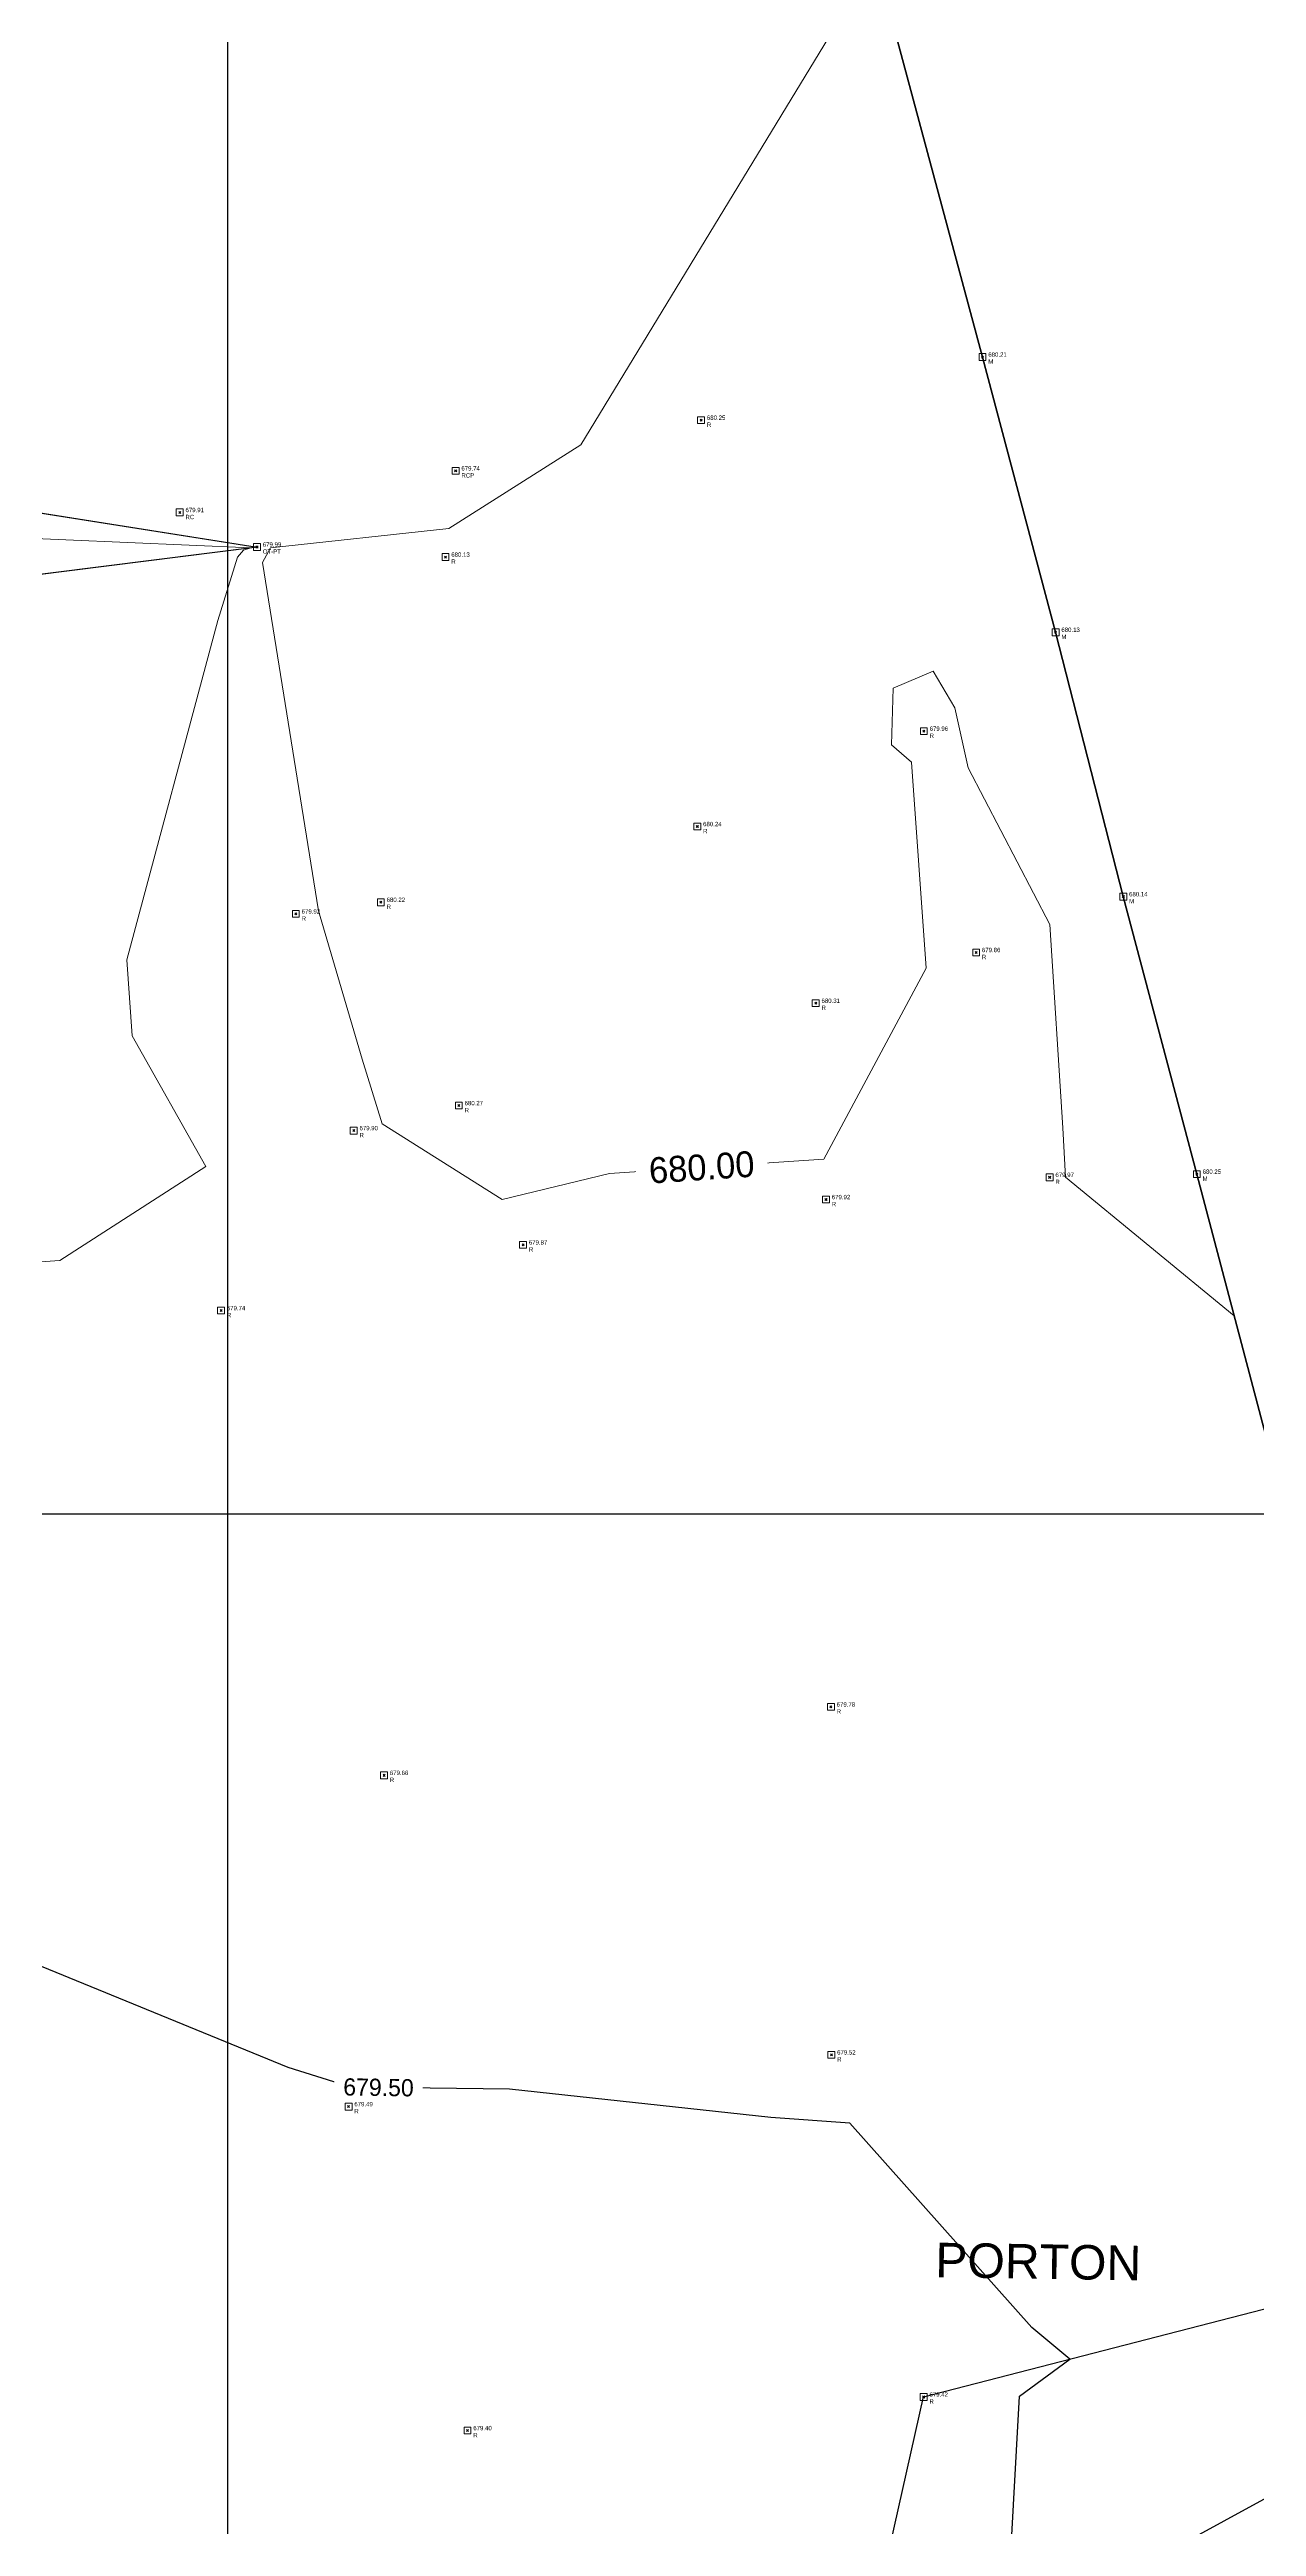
# Model space of a CAD drawing. Extents: x 350769 to 354978, y 6304672 to 6307963.
# Drawn here: x 352594.8 to 352629.9, y 6305570.6 to 6305642.5 of the extents above; entities that cross this region are included whole.
import ezdxf

# ---------------------------------------------------------------- set-up
doc = ezdxf.new("R2010")
doc.units = 0
doc.header["$PDMODE"] = 35
doc.header["$PDSIZE"] = 0.03
for name, pattern in [('4.0 - LO RECABARREN - DESNIVEL NUEVO$0$HIDDEN', [0.375, 0.25, -0.125]), ('CONTINUOS', [0]), ('DASHED', [19.05, 12.7, -6.35])]:
    doc.linetypes.add(name, pattern=pattern)
doc.layers.get('0').update_dxf_attribs({"linetype": 'CONTINUOUS'})
doc.layers.get('Defpoints').update_dxf_attribs({"linetype": 'CONTINUOUS'})
for name, color, linetype in [('02_Geo ext_Acotamiento', 7, 'CONTINUOUS'), ('02_Geo ext_Geometria', 2, 'CONTINUOUS'), ('1-coordenadas', 8, 'CONTINUOUS'), ('1-MURO VIBROCRET', 7, 'FENCELINE2'), ('1-REJA', 252, 'FENCELINE1'), ('1-TEXTOS', 7, 'CONTINUOUS'), ('3-TALUD', 252, 'DASHED'), ('C-TINN', 5, 'CONTINUOUS'), ('C-TOPO - BORDE - 2', 7, 'CONTINUOUS'), ('C-TOPO - BORDE - 3', 7, 'CONTINUOUS'), ('C-TOPO-MAJR', 9, 'CONTINUOUS'), ('C-TOPO-MINR', 8, 'CONTINUOUS'), ('V-NODE DIC 2005', 4, 'CONTINUOUS'), ('V-NODE-TEXT DIC 2005', 2, 'CONTINUOUS')]:
    doc.layers.add(name, color=color, linetype=linetype)
doc.layers.add('0_ASD_TOPOGRAFIA_ELEMENTOS', color=9, linetype='CONTINUOS', lineweight=5, true_color=0xbdbdbd)
doc.styles.add('ROMANS', font='romans.shx', dxfattribs={"width": 0.65})
doc.styles.add('TEXTIS', font='arial.ttf', dxfattribs={"height": 2})
doc.linetypes.add('FENCELINE1', pattern='A,6.35,-2.54,[133,ltypeshp.shx,S=2.54,R=0,X=-2.54,Y=0],-2.54,25.4', length=36.83)
doc.linetypes.add('FENCELINE2', pattern='A,0.25,-0.1,[132,ltypeshp.shx,S=0.1,R=0,X=-0.1,Y=0],-0.1,1', length=1.45)
doc.dimstyles.new('Principal', dxfattribs={"dimscale": 0, "dimtxt": 2, "dimasz": 2, "dimexe": 1, "dimexo": 1, "dimtad": 1, "dimrnd": 0.05, "dimzin": 1, "dimtxsty": 'ROMANS', "dimcen": 2.5, "dimclrt": 2, "dimaunit": 2, "dimadec": 0, "dimazin": 0, "dimtfac": 1, "dimtmove": 0, "dimatfit": 3, "dimfxl": 1, "dimfxlon": 1, "dimarcsym": 0})

# ---------------------------------------------------------------- blocks, each defined once
blk = doc.blocks.new('COORDENADAS')
at = {"layer": '1-coordenadas'}
for p, q in [((420, -900.625), (420, -0.625)), ((20, -600.625), (1420, -600.625))]:
    blk.add_line(p, q, dxfattribs=at)
blk = doc.blocks.new('*D990')
at = {"layer": '02_Geo ext_Geometria', "color": 0, "lineweight": -2, "transparency": 16777216}
blk.add_line((352576.022, 6306008.91), (352574.44, 6306014.447), dxfattribs=at)
at = {"layer": '02_Geo ext_Geometria', "color": 0, "transparency": 16777216}
blk.add_solid([(352574.6, 6306014.493), (352574.28, 6306014.401), (352574.165, 6306015.409)], dxfattribs=at)
at = {"layer": 'Defpoints', "color": 0, "transparency": 16777216}
for p in [(352574.165, 6306015.409), (352689.665, 6305611.165)]:
    blk.add_point(p, dxfattribs=at)
at = {"layer": '02_Geo ext_Geometria', "color": 2, "transparency": 16777216, "insert": (352576.282, 6306011.306), "char_height": 1, "attachment_point": 5, "rotation": 285.94554, "style": 'ROMANS'}
blk.add_mtext('R420,40', dxfattribs=at)
blk = doc.blocks.new('*D1163')
at = {"layer": '02_Geo ext_Acotamiento', "color": 0, "lineweight": -2, "transparency": 16777216}
blk.add_line((352570.503, 6306007.292), (352568.844, 6306012.806), dxfattribs=at)
at = {"layer": '02_Geo ext_Acotamiento', "color": 0, "transparency": 16777216}
blk.add_solid([(352569.004, 6306012.854), (352568.685, 6306012.758), (352568.556, 6306013.764)], dxfattribs=at)
at = {"layer": 'Defpoints', "color": 0, "transparency": 16777216}
for p in [(352568.556, 6306013.764), (352689.665, 6305611.165)]:
    blk.add_point(p, dxfattribs=at)
at = {"layer": '02_Geo ext_Acotamiento', "color": 2, "transparency": 16777216, "insert": (352570.729, 6306009.69), "char_height": 1, "attachment_point": 5, "rotation": 286.7422, "style": 'ROMANS'}
blk.add_mtext('R420,40', dxfattribs=at)
blk = doc.blocks.new('*D1236')
at = {"layer": '02_Geo ext_Acotamiento', "color": 0, "lineweight": -2, "transparency": 16777216}
blk.add_line((352474.045, 6305972.496), (352473.119, 6305978.179), dxfattribs=at)
at = {"layer": '02_Geo ext_Acotamiento', "color": 0, "transparency": 16777216}
blk.add_solid([(352473.283, 6305978.206), (352472.954, 6305978.153), (352472.958, 6305979.166)], dxfattribs=at)
at = {"layer": 'Defpoints', "color": 0, "transparency": 16777216}
for p in [(352472.958, 6305979.166), (352596.042, 6305224.025)]:
    blk.add_point(p, dxfattribs=at)
at = {"layer": '02_Geo ext_Acotamiento', "color": 2, "transparency": 16777216, "insert": (352474.582, 6305974.845), "char_height": 1, "attachment_point": 5, "rotation": 279.25748, "style": 'ROMANS'}
blk.add_mtext('R765,10', dxfattribs=at)
blk = doc.blocks.new('*U1327')
at = {"color": 0, "linetype": 'ByBlock', "lineweight": -2, "transparency": 16777216}
blk.add_point((0, 0), dxfattribs=at)
blk = doc.blocks.new('*U3480', base_point=(352624.076, 6305625.5))
at = {"layer": 'V-NODE-TEXT DIC 2005', "linetype": 'ByBlock', "char_height": 0.127}
for s, insert, attachment_point in [('680.13', (352624.243, 6305625.571), 4), ('M', (352624.243, 6305625.432), 1)]:
    blk.add_mtext(s, dxfattribs=dict(at, insert=insert, attachment_point=attachment_point))
blk = doc.blocks.new('*U3481', base_point=(352624.076, 6305625.5))
at = {"layer": 'V-NODE-TEXT DIC 2005', "color": 2, "lineweight": -2}
blk.add_blockref('*U3480', (352624.076, 6305625.5), dxfattribs=at)
blk = doc.blocks.new('*U3476', base_point=(352621.955, 6305633.479))
at = {"layer": 'V-NODE-TEXT DIC 2005', "linetype": 'ByBlock', "char_height": 0.127}
for s, insert, attachment_point in [('680.21', (352622.122, 6305633.55), 4), ('M', (352622.122, 6305633.411), 1)]:
    blk.add_mtext(s, dxfattribs=dict(at, insert=insert, attachment_point=attachment_point))
blk = doc.blocks.new('*U3477', base_point=(352621.955, 6305633.479))
at = {"layer": 'V-NODE-TEXT DIC 2005', "color": 2, "lineweight": -2}
blk.add_blockref('*U3476', (352621.955, 6305633.479), dxfattribs=at)
blk = doc.blocks.new('*U3472', base_point=(352626.042, 6305617.834))
at = {"layer": 'V-NODE-TEXT DIC 2005', "linetype": 'ByBlock', "char_height": 0.127}
for s, insert, attachment_point in [('680.14', (352626.209, 6305617.905), 4), ('M', (352626.209, 6305617.766), 1)]:
    blk.add_mtext(s, dxfattribs=dict(at, insert=insert, attachment_point=attachment_point))
blk = doc.blocks.new('*U3473', base_point=(352626.042, 6305617.834))
at = {"layer": 'V-NODE-TEXT DIC 2005', "color": 2, "lineweight": -2}
blk.add_blockref('*U3472', (352626.042, 6305617.834), dxfattribs=at)
blk = doc.blocks.new('*U3468', base_point=(352628.176, 6305609.787))
at = {"layer": 'V-NODE-TEXT DIC 2005', "linetype": 'ByBlock', "char_height": 0.127}
for s, insert, attachment_point in [('680.25', (352628.343, 6305609.858), 4), ('M', (352628.343, 6305609.719), 1)]:
    blk.add_mtext(s, dxfattribs=dict(at, insert=insert, attachment_point=attachment_point))
blk = doc.blocks.new('*U3469', base_point=(352628.176, 6305609.787))
at = {"layer": 'V-NODE-TEXT DIC 2005', "color": 2, "lineweight": -2}
blk.add_blockref('*U3468', (352628.176, 6305609.787), dxfattribs=at)
blk = doc.blocks.new('*U3266', base_point=(352600.902, 6305627.969))
at = {"layer": 'V-NODE-TEXT DIC 2005', "linetype": 'ByBlock', "char_height": 0.127}
for s, insert, attachment_point in [('679.99', (352601.069, 6305628.04), 4), ('OT-PT', (352601.069, 6305627.901), 1)]:
    blk.add_mtext(s, dxfattribs=dict(at, insert=insert, attachment_point=attachment_point))
blk = doc.blocks.new('*U3267', base_point=(352600.902, 6305627.969))
at = {"layer": 'V-NODE-TEXT DIC 2005', "color": 2, "lineweight": -2}
blk.add_blockref('*U3266', (352600.902, 6305627.969), dxfattribs=at)
blk = doc.blocks.new('*U2434', base_point=(352620.251, 6305574.328))
at = {"layer": 'V-NODE-TEXT DIC 2005', "linetype": 'ByBlock', "char_height": 0.127}
for s, insert, attachment_point in [('679.42', (352620.418, 6305574.399), 4), ('R', (352620.418, 6305574.26), 1)]:
    blk.add_mtext(s, dxfattribs=dict(at, insert=insert, attachment_point=attachment_point))
blk = doc.blocks.new('*U2435', base_point=(352620.251, 6305574.328))
at = {"layer": 'V-NODE-TEXT DIC 2005', "color": 2, "lineweight": -2}
blk.add_blockref('*U2434', (352620.251, 6305574.328), dxfattribs=at)
blk = doc.blocks.new('*U2428', base_point=(352607.014, 6305573.354))
at = {"layer": 'V-NODE-TEXT DIC 2005', "linetype": 'ByBlock', "char_height": 0.127}
for s, insert, attachment_point in [('679.40', (352607.181, 6305573.425), 4), ('R', (352607.181, 6305573.286), 1)]:
    blk.add_mtext(s, dxfattribs=dict(at, insert=insert, attachment_point=attachment_point))
blk = doc.blocks.new('*U2429', base_point=(352607.014, 6305573.354))
at = {"layer": 'V-NODE-TEXT DIC 2005', "color": 2, "lineweight": -2}
blk.add_blockref('*U2428', (352607.014, 6305573.354), dxfattribs=at)
blk = doc.blocks.new('*U2414', base_point=(352604.591, 6305592.353))
at = {"layer": 'V-NODE-TEXT DIC 2005', "linetype": 'ByBlock', "char_height": 0.127}
for s, insert, attachment_point in [('679.66', (352604.758, 6305592.424), 4), ('R', (352604.758, 6305592.285), 1)]:
    blk.add_mtext(s, dxfattribs=dict(at, insert=insert, attachment_point=attachment_point))
blk = doc.blocks.new('*U2415', base_point=(352604.591, 6305592.353))
at = {"layer": 'V-NODE-TEXT DIC 2005', "color": 2, "lineweight": -2}
blk.add_blockref('*U2414', (352604.591, 6305592.353), dxfattribs=at)
blk = doc.blocks.new('*U2412', base_point=(352603.562, 6305582.748))
at = {"layer": 'V-NODE-TEXT DIC 2005', "linetype": 'ByBlock', "char_height": 0.127}
for s, insert, attachment_point in [('679.49', (352603.729, 6305582.819), 4), ('R', (352603.729, 6305582.68), 1)]:
    blk.add_mtext(s, dxfattribs=dict(at, insert=insert, attachment_point=attachment_point))
blk = doc.blocks.new('*U2413', base_point=(352603.562, 6305582.748))
at = {"layer": 'V-NODE-TEXT DIC 2005', "color": 2, "lineweight": -2}
blk.add_blockref('*U2412', (352603.562, 6305582.748), dxfattribs=at)
blk = doc.blocks.new('*U2408', base_point=(352617.571, 6305584.249))
at = {"layer": 'V-NODE-TEXT DIC 2005', "linetype": 'ByBlock', "char_height": 0.127}
for s, insert, attachment_point in [('679.52', (352617.738, 6305584.32), 4), ('R', (352617.738, 6305584.181), 1)]:
    blk.add_mtext(s, dxfattribs=dict(at, insert=insert, attachment_point=attachment_point))
blk = doc.blocks.new('*U2409', base_point=(352617.571, 6305584.249))
at = {"layer": 'V-NODE-TEXT DIC 2005', "color": 2, "lineweight": -2}
blk.add_blockref('*U2408', (352617.571, 6305584.249), dxfattribs=at)
blk = doc.blocks.new('*U2392', base_point=(352621.771, 6305616.214))
at = {"layer": 'V-NODE-TEXT DIC 2005', "linetype": 'ByBlock', "char_height": 0.127}
for s, insert, attachment_point in [('679.86', (352621.938, 6305616.285), 4), ('R', (352621.938, 6305616.146), 1)]:
    blk.add_mtext(s, dxfattribs=dict(at, insert=insert, attachment_point=attachment_point))
blk = doc.blocks.new('*U2393', base_point=(352621.771, 6305616.214))
at = {"layer": 'V-NODE-TEXT DIC 2005', "color": 2, "lineweight": -2}
blk.add_blockref('*U2392', (352621.771, 6305616.214), dxfattribs=at)
blk = doc.blocks.new('*U2348', base_point=(352623.905, 6305609.693))
at = {"layer": 'V-NODE-TEXT DIC 2005', "linetype": 'ByBlock', "char_height": 0.127}
for s, insert, attachment_point in [('679.97', (352624.072, 6305609.764), 4), ('R', (352624.072, 6305609.625), 1)]:
    blk.add_mtext(s, dxfattribs=dict(at, insert=insert, attachment_point=attachment_point))
blk = doc.blocks.new('*U2349', base_point=(352623.905, 6305609.693))
at = {"layer": 'V-NODE-TEXT DIC 2005', "color": 2, "lineweight": -2}
blk.add_blockref('*U2348', (352623.905, 6305609.693), dxfattribs=at)
blk = doc.blocks.new('*U2346', base_point=(352617.558, 6305594.339))
at = {"layer": 'V-NODE-TEXT DIC 2005', "linetype": 'ByBlock', "char_height": 0.127}
for s, insert, attachment_point in [('679.78', (352617.725, 6305594.41), 4), ('R', (352617.725, 6305594.271), 1)]:
    blk.add_mtext(s, dxfattribs=dict(at, insert=insert, attachment_point=attachment_point))
blk = doc.blocks.new('*U2347', base_point=(352617.558, 6305594.339))
at = {"layer": 'V-NODE-TEXT DIC 2005', "color": 2, "lineweight": -2}
blk.add_blockref('*U2346', (352617.558, 6305594.339), dxfattribs=at)
blk = doc.blocks.new('*U2344', base_point=(352613.68, 6305619.866))
at = {"layer": 'V-NODE-TEXT DIC 2005', "linetype": 'ByBlock', "char_height": 0.127}
for s, insert, attachment_point in [('680.24', (352613.847, 6305619.937), 4), ('R', (352613.847, 6305619.798), 1)]:
    blk.add_mtext(s, dxfattribs=dict(at, insert=insert, attachment_point=attachment_point))
blk = doc.blocks.new('*U2345', base_point=(352613.68, 6305619.866))
at = {"layer": 'V-NODE-TEXT DIC 2005', "color": 2, "lineweight": -2}
blk.add_blockref('*U2344', (352613.68, 6305619.866), dxfattribs=at)
blk = doc.blocks.new('*U2322', base_point=(352613.789, 6305631.649))
at = {"layer": 'V-NODE-TEXT DIC 2005', "linetype": 'ByBlock', "char_height": 0.127}
for s, insert, attachment_point in [('680.25', (352613.956, 6305631.72), 4), ('R', (352613.956, 6305631.581), 1)]:
    blk.add_mtext(s, dxfattribs=dict(at, insert=insert, attachment_point=attachment_point))
blk = doc.blocks.new('*U2323', base_point=(352613.789, 6305631.649))
at = {"layer": 'V-NODE-TEXT DIC 2005', "color": 2, "lineweight": -2}
blk.add_blockref('*U2322', (352613.789, 6305631.649), dxfattribs=at)
blk = doc.blocks.new('*U2320', base_point=(352620.253, 6305622.631))
at = {"layer": 'V-NODE-TEXT DIC 2005', "linetype": 'ByBlock', "char_height": 0.127}
for s, insert, attachment_point in [('679.96', (352620.42, 6305622.702), 4), ('R', (352620.42, 6305622.563), 1)]:
    blk.add_mtext(s, dxfattribs=dict(at, insert=insert, attachment_point=attachment_point))
blk = doc.blocks.new('*U2321', base_point=(352620.253, 6305622.631))
at = {"layer": 'V-NODE-TEXT DIC 2005', "color": 2, "lineweight": -2}
blk.add_blockref('*U2320', (352620.253, 6305622.631), dxfattribs=at)
blk = doc.blocks.new('*U2318', base_point=(352606.373, 6305627.677))
at = {"layer": 'V-NODE-TEXT DIC 2005', "linetype": 'ByBlock', "char_height": 0.127}
for s, insert, attachment_point in [('680.13', (352606.54, 6305627.748), 4), ('R', (352606.54, 6305627.609), 1)]:
    blk.add_mtext(s, dxfattribs=dict(at, insert=insert, attachment_point=attachment_point))
blk = doc.blocks.new('*U2319', base_point=(352606.373, 6305627.677))
at = {"layer": 'V-NODE-TEXT DIC 2005', "color": 2, "lineweight": -2}
blk.add_blockref('*U2318', (352606.373, 6305627.677), dxfattribs=at)
blk = doc.blocks.new('*U2316', base_point=(352604.496, 6305617.669))
at = {"layer": 'V-NODE-TEXT DIC 2005', "linetype": 'ByBlock', "char_height": 0.127}
for s, insert, attachment_point in [('680.22', (352604.663, 6305617.74), 4), ('R', (352604.663, 6305617.601), 1)]:
    blk.add_mtext(s, dxfattribs=dict(at, insert=insert, attachment_point=attachment_point))
blk = doc.blocks.new('*U2317', base_point=(352604.496, 6305617.669))
at = {"layer": 'V-NODE-TEXT DIC 2005', "color": 2, "lineweight": -2}
blk.add_blockref('*U2316', (352604.496, 6305617.669), dxfattribs=at)
blk = doc.blocks.new('*U2310', base_point=(352602.031, 6305617.331))
at = {"layer": 'V-NODE-TEXT DIC 2005', "linetype": 'ByBlock', "char_height": 0.127}
for s, insert, attachment_point in [('679.92', (352602.198, 6305617.402), 4), ('R', (352602.198, 6305617.263), 1)]:
    blk.add_mtext(s, dxfattribs=dict(at, insert=insert, attachment_point=attachment_point))
blk = doc.blocks.new('*U2311', base_point=(352602.031, 6305617.331))
at = {"layer": 'V-NODE-TEXT DIC 2005', "color": 2, "lineweight": -2}
blk.add_blockref('*U2310', (352602.031, 6305617.331), dxfattribs=at)
blk = doc.blocks.new('*U2260', base_point=(352603.71, 6305611.049))
at = {"layer": 'V-NODE-TEXT DIC 2005', "linetype": 'ByBlock', "char_height": 0.127}
for s, insert, attachment_point in [('679.90', (352603.877, 6305611.12), 4), ('R', (352603.877, 6305610.981), 1)]:
    blk.add_mtext(s, dxfattribs=dict(at, insert=insert, attachment_point=attachment_point))
blk = doc.blocks.new('*U2261', base_point=(352603.71, 6305611.049))
at = {"layer": 'V-NODE-TEXT DIC 2005', "color": 2, "lineweight": -2}
blk.add_blockref('*U2260', (352603.71, 6305611.049), dxfattribs=at)
blk = doc.blocks.new('*U2258', base_point=(352599.86, 6305605.83))
at = {"layer": 'V-NODE-TEXT DIC 2005', "linetype": 'ByBlock', "char_height": 0.127}
for s, insert, attachment_point in [('679.74', (352600.027, 6305605.901), 4), ('R', (352600.027, 6305605.762), 1)]:
    blk.add_mtext(s, dxfattribs=dict(at, insert=insert, attachment_point=attachment_point))
blk = doc.blocks.new('*U2259', base_point=(352599.86, 6305605.83))
at = {"layer": 'V-NODE-TEXT DIC 2005', "color": 2, "lineweight": -2}
blk.add_blockref('*U2258', (352599.86, 6305605.83), dxfattribs=at)
blk = doc.blocks.new('*U2256', base_point=(352606.76, 6305611.774))
at = {"layer": 'V-NODE-TEXT DIC 2005', "linetype": 'ByBlock', "char_height": 0.127}
for s, insert, attachment_point in [('680.27', (352606.927, 6305611.845), 4), ('R', (352606.927, 6305611.706), 1)]:
    blk.add_mtext(s, dxfattribs=dict(at, insert=insert, attachment_point=attachment_point))
blk = doc.blocks.new('*U2257', base_point=(352606.76, 6305611.774))
at = {"layer": 'V-NODE-TEXT DIC 2005', "color": 2, "lineweight": -2}
blk.add_blockref('*U2256', (352606.76, 6305611.774), dxfattribs=at)
blk = doc.blocks.new('*U2254', base_point=(352608.623, 6305607.734))
at = {"layer": 'V-NODE-TEXT DIC 2005', "linetype": 'ByBlock', "char_height": 0.127}
for s, insert, attachment_point in [('679.87', (352608.79, 6305607.805), 4), ('R', (352608.79, 6305607.666), 1)]:
    blk.add_mtext(s, dxfattribs=dict(at, insert=insert, attachment_point=attachment_point))
blk = doc.blocks.new('*U2255', base_point=(352608.623, 6305607.734))
at = {"layer": 'V-NODE-TEXT DIC 2005', "color": 2, "lineweight": -2}
blk.add_blockref('*U2254', (352608.623, 6305607.734), dxfattribs=at)
blk = doc.blocks.new('*U2252', base_point=(352617.116, 6305614.742))
at = {"layer": 'V-NODE-TEXT DIC 2005', "linetype": 'ByBlock', "char_height": 0.127}
for s, insert, attachment_point in [('680.31', (352617.283, 6305614.813), 4), ('R', (352617.283, 6305614.674), 1)]:
    blk.add_mtext(s, dxfattribs=dict(at, insert=insert, attachment_point=attachment_point))
blk = doc.blocks.new('*U2253', base_point=(352617.116, 6305614.742))
at = {"layer": 'V-NODE-TEXT DIC 2005', "color": 2, "lineweight": -2}
blk.add_blockref('*U2252', (352617.116, 6305614.742), dxfattribs=at)
blk = doc.blocks.new('*U2248', base_point=(352617.414, 6305609.05))
at = {"layer": 'V-NODE-TEXT DIC 2005', "linetype": 'ByBlock', "char_height": 0.127}
for s, insert, attachment_point in [('679.92', (352617.581, 6305609.121), 4), ('R', (352617.581, 6305608.982), 1)]:
    blk.add_mtext(s, dxfattribs=dict(at, insert=insert, attachment_point=attachment_point))
blk = doc.blocks.new('*U2249', base_point=(352617.414, 6305609.05))
at = {"layer": 'V-NODE-TEXT DIC 2005', "color": 2, "lineweight": -2}
blk.add_blockref('*U2248', (352617.414, 6305609.05), dxfattribs=at)
blk = doc.blocks.new('*U2236', base_point=(352598.659, 6305628.971))
at = {"layer": 'V-NODE-TEXT DIC 2005', "linetype": 'ByBlock', "char_height": 0.127}
for s, insert, attachment_point in [('679.91', (352598.826, 6305629.042), 4), ('RC', (352598.826, 6305628.903), 1)]:
    blk.add_mtext(s, dxfattribs=dict(at, insert=insert, attachment_point=attachment_point))
blk = doc.blocks.new('*U2237', base_point=(352598.659, 6305628.971))
at = {"layer": 'V-NODE-TEXT DIC 2005', "color": 2, "lineweight": -2}
blk.add_blockref('*U2236', (352598.659, 6305628.971), dxfattribs=at)
blk = doc.blocks.new('*U2232', base_point=(352606.666, 6305630.179))
at = {"layer": 'V-NODE-TEXT DIC 2005', "linetype": 'ByBlock', "char_height": 0.127}
for s, insert, attachment_point in [('679.74', (352606.833, 6305630.25), 4), ('RCP', (352606.833, 6305630.111), 1)]:
    blk.add_mtext(s, dxfattribs=dict(at, insert=insert, attachment_point=attachment_point))
blk = doc.blocks.new('*U2233', base_point=(352606.666, 6305630.179))
at = {"layer": 'V-NODE-TEXT DIC 2005', "color": 2, "lineweight": -2}
blk.add_blockref('*U2232', (352606.666, 6305630.179), dxfattribs=at)
blk = doc.blocks.new('TOPOGRAFIA')
at = {"layer": '1-coordenadas', "color": 9, "linetype": '4.0 - LO RECABARREN - DESNIVEL NUEVO$0$HIDDEN', "lineweight": 0, "ltscale": 50, "true_color": 0xbdbdbd}
for p, q in [((390600, 6302300), (390600, 6303200)), ((390200, 6302600), (390900, 6302600))]:
    blk.add_line(p, q, dxfattribs=at)
at = {"layer": '1-MURO VIBROCRET', "color": 9, "lineweight": 0, "true_color": 0xbdbdbd, "flags": 128}
blk.add_lwpolyline([(390615.85, 6302656.654), (390618.879, 6302644.777), (390621.9, 6302633.546), (390624.02, 6302625.566), (390625.986, 6302617.9), (390628.119, 6302609.853), (390631.506, 6302597.027), (390633.385, 6302590.141)], dxfattribs=at)
at = {"layer": '1-REJA', "color": 9, "true_color": 0xbdbdbd, "flags": 128}
blk.add_lwpolyline([(390617.874, 6302564.101), (390623.121, 6302567.639), (390630.809, 6302571.84), (390636.519, 6302574.549), (390647.519, 6302578.903), (390655.174, 6302581.999), (390662.884, 6302584.895), (390664.622, 6302585.451), (390670.811, 6302587.388), (390678.239, 6302589.316), (390682.657, 6302590.056), (390686.927, 6302590.717), (390697.544, 6302592.228), (390711.414, 6302594.106), (390725.734, 6302596.126), (390738.984, 6302597.943), (390752.1, 6302599.747), (390756.091, 6302599.956), (390758.713, 6302599.53), (390766.266, 6302597.729), (390767.867, 6302596.473), (390768.733, 6302594.649), (390769.993, 6302585.57), (390771.631, 6302574.23), (390772.485, 6302568.265), (390774.129, 6302556.217), (390775.876, 6302543.685), (390775.866, 6302541.561), (390775.254, 6302539.614), (390773.933, 6302538.027), (390772.121, 6302537.026), (390761.679, 6302533.001), (390749.581, 6302528.273, -0.439912), (390747.382, 6302529.771), (390747.416, 6302530.903)], format="xyb", dxfattribs=at)
at = {"layer": '3-TALUD', "color": 9, "lineweight": 0, "true_color": 0xbdbdbd}
blk.add_lwpolyline([(390591.531, 6302629.502), (390600.847, 6302628.037), (390591.954, 6302626.916)], dxfattribs=at)
at = {"layer": 'C-TINN', "color": 9, "linetype": 'Continuous', "lineweight": 0, "true_color": 0xbdbdbd}
for points, elevation in [([(390621.8, 6302633.446), (390621.8, 6302633.646), (390622, 6302633.646), (390622, 6302633.446), (390621.8, 6302633.446)], 680.21), ([(390613.634, 6302631.617), (390613.634, 6302631.817), (390613.834, 6302631.817), (390613.834, 6302631.617), (390613.634, 6302631.617)], 680.25), ([(390606.511, 6302630.147), (390606.511, 6302630.347), (390606.711, 6302630.347), (390606.711, 6302630.147), (390606.511, 6302630.147)], 679.74), ([(390598.504, 6302628.94), (390598.504, 6302629.14), (390598.704, 6302629.14), (390598.704, 6302628.94), (390598.504, 6302628.94)], 679.91), ([(390600.747, 6302627.937), (390600.747, 6302628.137), (390600.947, 6302628.137), (390600.947, 6302627.937), (390600.747, 6302627.937)], 679.99), ([(390606.218, 6302627.645), (390606.218, 6302627.845), (390606.418, 6302627.845), (390606.418, 6302627.645), (390606.218, 6302627.645)], 680.13), ([(390623.92, 6302625.466), (390623.92, 6302625.666), (390624.12, 6302625.666), (390624.12, 6302625.466), (390623.92, 6302625.466)], 680.13), ([(390620.097, 6302622.598), (390620.097, 6302622.798), (390620.297, 6302622.798), (390620.297, 6302622.598), (390620.097, 6302622.598)], 679.96), ([(390613.524, 6302619.833), (390613.524, 6302620.033), (390613.724, 6302620.033), (390613.724, 6302619.833), (390613.524, 6302619.833)], 680.24), ([(390601.875, 6302617.3), (390601.875, 6302617.5), (390602.075, 6302617.5), (390602.075, 6302617.3), (390601.875, 6302617.3)], 679.92), ([(390604.341, 6302617.636), (390604.341, 6302617.836), (390604.541, 6302617.836), (390604.541, 6302617.636), (390604.341, 6302617.636)], 680.22), ([(390625.886, 6302617.8), (390625.886, 6302618), (390626.086, 6302618), (390626.086, 6302617.8), (390625.886, 6302617.8)], 680.14), ([(390621.616, 6302616.181), (390621.616, 6302616.381), (390621.816, 6302616.381), (390621.816, 6302616.181), (390621.616, 6302616.181)], 679.86), ([(390616.961, 6302614.71), (390616.961, 6302614.91), (390617.161, 6302614.91), (390617.161, 6302614.71), (390616.961, 6302614.71)], 680.31), ([(390606.604, 6302611.742), (390606.604, 6302611.942), (390606.804, 6302611.942), (390606.804, 6302611.742), (390606.604, 6302611.742)], 680.27), ([(390603.554, 6302611.016), (390603.554, 6302611.216), (390603.754, 6302611.216), (390603.754, 6302611.016), (390603.554, 6302611.016)], 679.9), ([(390623.748, 6302609.659), (390623.748, 6302609.859), (390623.948, 6302609.859), (390623.948, 6302609.659), (390623.748, 6302609.659)], 679.97), ([(390628.019, 6302609.753), (390628.019, 6302609.953), (390628.219, 6302609.953), (390628.219, 6302609.753), (390628.019, 6302609.753)], 680.25), ([(390617.257, 6302609.017), (390617.257, 6302609.217), (390617.457, 6302609.217), (390617.457, 6302609.017), (390617.257, 6302609.017)], 679.92), ([(390608.467, 6302607.702), (390608.467, 6302607.902), (390608.667, 6302607.902), (390608.667, 6302607.702), (390608.467, 6302607.702)], 679.87), ([(390599.704, 6302605.799), (390599.704, 6302605.999), (390599.904, 6302605.999), (390599.904, 6302605.799), (390599.704, 6302605.799)], 679.74), ([(390617.401, 6302594.306), (390617.401, 6302594.506), (390617.601, 6302594.506), (390617.601, 6302594.306), (390617.401, 6302594.306)], 679.78), ([(390604.434, 6302592.321), (390604.434, 6302592.521), (390604.634, 6302592.521), (390604.634, 6302592.321), (390604.434, 6302592.321)], 679.66), ([(390617.414, 6302584.217), (390617.414, 6302584.417), (390617.614, 6302584.417), (390617.614, 6302584.217), (390617.414, 6302584.217)], 679.52), ([(390603.404, 6302582.716), (390603.404, 6302582.916), (390603.604, 6302582.916), (390603.604, 6302582.716), (390603.404, 6302582.716)], 679.49), ([(390620.092, 6302574.295), (390620.092, 6302574.495), (390620.292, 6302574.495), (390620.292, 6302574.295), (390620.092, 6302574.295)], 679.42), ([(390606.855, 6302573.322), (390606.855, 6302573.522), (390607.055, 6302573.522), (390607.055, 6302573.322), (390606.855, 6302573.322)], 679.4)]:
    blk.add_lwpolyline(points, dxfattribs=dict(at, elevation=elevation))
for p in [(390621.9, 6302633.546, 680.21), (390613.734, 6302631.717, 680.25), (390606.611, 6302630.247, 679.74), (390598.604, 6302629.04, 679.91), (390600.847, 6302628.037, 679.99), (390606.318, 6302627.745, 680.13), (390624.02, 6302625.566, 680.13), (390620.197, 6302622.698, 679.96), (390613.624, 6302619.933, 680.24), (390601.975, 6302617.4, 679.92), (390604.441, 6302617.736, 680.22), (390625.986, 6302617.9, 680.14), (390621.716, 6302616.281, 679.86), (390617.061, 6302614.81, 680.31), (390606.704, 6302611.842, 680.27), (390603.654, 6302611.116, 679.9), (390623.848, 6302609.759, 679.97), (390628.119, 6302609.853, 680.25), (390617.357, 6302609.117, 679.92), (390608.567, 6302607.802, 679.87), (390599.804, 6302605.899, 679.74), (390617.501, 6302594.406, 679.78), (390604.534, 6302592.421, 679.66), (390617.514, 6302584.317, 679.52), (390603.504, 6302582.816, 679.49), (390620.192, 6302574.395, 679.42), (390606.955, 6302573.422, 679.4)]:
    blk.add_point(p, dxfattribs=at)
at = {"layer": 'C-TOPO - BORDE - 2', "color": 9, "true_color": 0xbdbdbd, "elevation": 679.82}
blk.add_lwpolyline([(390760.023, 6302657.561), (390762.163, 6302641.971), (390764.498, 6302624.988), (390754.466, 6302616.009), (390697.356, 6302608.036), (390685.703, 6302610.198), (390681.038, 6302613.224), (390673.539, 6302625.777), (390670.815, 6302633.172), (390661.629, 6302631.257), (390657.843, 6302630.1), (390660.636, 6302611.407), (390660.207, 6302605.8), (390655.416, 6302599.231), (390654.172, 6302598.447), (390633.385, 6302590.141), (390631.506, 6302597.027), (390628.119, 6302609.853), (390625.986, 6302617.9), (390624.02, 6302625.566), (390621.9, 6302633.546), (390618.879, 6302644.777)], dxfattribs=at)
at = {"layer": 'C-TOPO - BORDE - 3', "color": 9, "true_color": 0xbdbdbd, "elevation": 679.37, "flags": 128}
blk.add_lwpolyline([(390617.874, 6302564.101), (390620.192, 6302574.395), (390633.434, 6302577.813), (390635.41, 6302579.177), (390636.008, 6302579.363), (390636.56, 6302574.653), (390636.519, 6302574.549), (390647.519, 6302578.903), (390655.174, 6302581.999), (390662.884, 6302584.895), (390664.622, 6302585.451), (390670.811, 6302587.388)], dxfattribs=at)
at = {"layer": 'C-TOPO-MAJR', "color": 9, "linetype": 'Continuous', "lineweight": 0, "true_color": 0xbdbdbd, "elevation": 680}
for points in [[(390618.003, 6302643.739), (390610.242, 6302630.996), (390606.415, 6302628.579), (390601.238, 6302628.016), (390601.003, 6302627.589), (390602.632, 6302617.489), (390603.9, 6302613.185), (390604.479, 6302611.312), (390607.962, 6302609.115), (390611.077, 6302609.872), (390617.297, 6302610.285), (390620.267, 6302615.823), (390619.839, 6302621.796), (390619.258, 6302622.303), (390619.306, 6302623.942), (390620.47, 6302624.434), (390621.097, 6302623.373), (390621.484, 6302621.632), (390623.851, 6302617.091), (390624.226, 6302611.196), (390624.306, 6302609.769), (390629.205, 6302605.742)], [(390591.737, 6302607.118), (390595.121, 6302607.351), (390599.36, 6302610.073), (390597.226, 6302613.864), (390597.074, 6302616.07), (390599.708, 6302625.904), (390600.28, 6302627.739), (390600.459, 6302627.944), (390600.672, 6302628.015), (390591.711, 6302628.402)]]:
    blk.add_lwpolyline(points, dxfattribs=at)
at = {"layer": 'C-TOPO-MINR', "color": 9, "linetype": 'Continuous', "lineweight": -3, "true_color": 0xbdbdbd, "elevation": 679.5}
blk.add_lwpolyline([(390622.544, 6302566.718), (390622.977, 6302574.421), (390624.43, 6302575.489), (390623.328, 6302576.406), (390618.049, 6302582.332), (390615.754, 6302582.501), (390608.174, 6302583.316), (390603.565, 6302583.381), (390601.749, 6302583.949), (390592.336, 6302587.8)], dxfattribs=at)
at = {"layer": 'V-NODE DIC 2005', "color": 9, "lineweight": 0, "true_color": 0xbdbdbd, "rotation": 359.9963883938062}
for p in [(390621.901, 6302633.546), (390613.735, 6302631.716), (390606.611, 6302630.247), (390598.604, 6302629.039), (390600.847, 6302628.037), (390606.318, 6302627.745), (390624.021, 6302625.567), (390620.198, 6302622.698), (390613.625, 6302619.933), (390601.976, 6302617.399), (390604.441, 6302617.737), (390625.987, 6302617.9), (390621.716, 6302616.281), (390617.061, 6302614.809), (390606.704, 6302611.842), (390603.654, 6302611.117), (390623.849, 6302609.76), (390628.12, 6302609.853), (390617.358, 6302609.117), (390608.567, 6302607.801), (390599.804, 6302605.898), (390617.501, 6302594.406), (390604.534, 6302592.421), (390617.514, 6302584.316), (390603.504, 6302582.816), (390620.193, 6302574.395), (390606.956, 6302573.422)]:
    blk.add_blockref('*U1327', p, dxfattribs=at)
at = {"layer": 'V-NODE-TEXT DIC 2005', "color": 9, "lineweight": 0, "true_color": 0xbdbdbd, "rotation": 359.9963883938062}
for name, p in [('*U3477', (390621.901, 6302633.546)), ('*U2323', (390613.735, 6302631.716)), ('*U2233', (390606.611, 6302630.247)), ('*U2237', (390598.604, 6302629.039)), ('*U3267', (390600.847, 6302628.037)), ('*U2319', (390606.318, 6302627.745)), ('*U3481', (390624.021, 6302625.567)), ('*U2321', (390620.198, 6302622.698)), ('*U2345', (390613.625, 6302619.933)), ('*U2311', (390601.976, 6302617.399)), ('*U2317', (390604.441, 6302617.737)), ('*U3473', (390625.987, 6302617.9)), ('*U2393', (390621.716, 6302616.281)), ('*U2253', (390617.061, 6302614.809)), ('*U2257', (390606.704, 6302611.842)), ('*U2261', (390603.654, 6302611.117)), ('*U2349', (390623.849, 6302609.76)), ('*U3469', (390628.12, 6302609.853)), ('*U2249', (390617.358, 6302609.117)), ('*U2255', (390608.567, 6302607.801)), ('*U2259', (390599.804, 6302605.898)), ('*U2347', (390617.501, 6302594.406)), ('*U2415', (390604.534, 6302592.421)), ('*U2409', (390617.514, 6302584.316)), ('*U2413', (390603.504, 6302582.816)), ('*U2435', (390620.193, 6302574.395)), ('*U2429', (390606.956, 6302573.422))]:
    blk.add_blockref(name, p, dxfattribs=at)
at = {"layer": '1-TEXTOS', "color": 9, "lineweight": 0, "true_color": 0xbdbdbd, "style": 'TEXTIS'}
blk.add_text('PORTON', height=1, rotation=359.0901, dxfattribs=at).set_placement((390620.524, 6302577.871))
at = {"layer": 'C-TOPO-MAJR', "color": 9, "linetype": 'Continuous', "lineweight": 0, "true_color": 0xbdbdbd, "insert": (390613.75, 6302610.05, 680), "char_height": 0.75, "width": 3.75143, "attachment_point": 5, "rotation": 3.79628, "bg_fill": 3, "box_fill_scale": 1.042333, "bg_fill_color": 9, "bg_fill_true_color": 13158600, "bg_fill_transparency": 0}
blk.add_mtext('680.00', dxfattribs=at)
at = {"layer": 'C-TOPO-MINR', "color": 9, "linetype": 'Continuous', "lineweight": 0, "true_color": 0xbdbdbd, "insert": (390604.373, 6302583.37, 679.5), "char_height": 0.5, "width": 2.50095, "attachment_point": 5, "rotation": 359.19514, "bg_fill": 3, "box_fill_scale": 1.0635, "bg_fill_color": 9, "bg_fill_true_color": 13158600, "bg_fill_transparency": 0}
blk.add_mtext('679.50', dxfattribs=at)

msp = doc.modelspace()

# ---------------------------------------------------------------- linework, layer by layer
at = {"layer": '1-MURO VIBROCRET', "flags": 128}
msp.add_lwpolyline([(352615.85, 6305656.654), (352618.879, 6305644.777), (352621.9, 6305633.546), (352624.02, 6305625.566), (352625.986, 6305617.9), (352628.119, 6305609.853), (352631.506, 6305597.027), (352633.385, 6305590.141)], dxfattribs=at)
at = {"layer": '1-REJA', "ltscale": 0.2, "flags": 128}
msp.add_lwpolyline([(352617.874, 6305564.101), (352623.121, 6305567.639), (352630.809, 6305571.84), (352636.519, 6305574.549), (352647.519, 6305578.903), (352655.174, 6305581.999), (352662.884, 6305584.895), (352664.622, 6305585.451), (352670.811, 6305587.388), (352678.239, 6305589.316), (352682.657, 6305590.056), (352686.927, 6305590.717), (352697.544, 6305592.228), (352711.414, 6305594.106), (352725.734, 6305596.126), (352738.984, 6305597.943), (352752.1, 6305599.747), (352756.091, 6305599.956), (352758.713, 6305599.53), (352766.266, 6305597.729), (352767.867, 6305596.473), (352768.733, 6305594.649), (352769.993, 6305585.57), (352771.631, 6305574.23), (352772.485, 6305568.265), (352774.129, 6305556.217), (352775.876, 6305543.685), (352775.866, 6305541.561), (352775.254, 6305539.614), (352773.933, 6305538.027), (352772.121, 6305537.026), (352761.679, 6305533.001), (352749.581, 6305528.273, -0.439912), (352747.382, 6305529.771), (352747.416, 6305530.903)], format="xyb", dxfattribs=at)
at = {"layer": '3-TALUD'}
msp.add_lwpolyline([(352591.531, 6305629.502), (352600.847, 6305628.037), (352591.954, 6305626.916)], dxfattribs=at)
at = {"layer": 'C-TOPO - BORDE - 2', "elevation": 679.82}
msp.add_lwpolyline([(352760.023, 6305657.561), (352762.163, 6305641.971), (352764.498, 6305624.988), (352754.466, 6305616.009), (352697.356, 6305608.036), (352685.703, 6305610.198), (352681.038, 6305613.224), (352673.539, 6305625.777), (352670.815, 6305633.172), (352661.629, 6305631.257), (352657.843, 6305630.1), (352660.636, 6305611.407), (352660.207, 6305605.8), (352655.416, 6305599.231), (352654.172, 6305598.447), (352633.385, 6305590.141), (352631.506, 6305597.027), (352628.119, 6305609.853), (352625.986, 6305617.9), (352624.02, 6305625.566), (352621.9, 6305633.546), (352618.879, 6305644.777)], dxfattribs=at)
at = {"layer": 'C-TOPO - BORDE - 3', "elevation": 679.37, "flags": 128}
msp.add_lwpolyline([(352617.874, 6305564.101), (352620.192, 6305574.395), (352633.434, 6305577.813), (352635.41, 6305579.177), (352636.008, 6305579.363), (352636.56, 6305574.653), (352636.519, 6305574.549), (352647.519, 6305578.903), (352655.174, 6305581.999), (352662.884, 6305584.895), (352664.622, 6305585.451), (352670.811, 6305587.388)], dxfattribs=at)

# ---------------------------------------------------------------- block references
at = {"color": 252, "linetype": 'DASHED'}
msp.add_blockref('COORDENADAS', (352180, 6306200.625), dxfattribs=at)

# ---------------------------------------------------------------- texts
at = {"layer": '1-TEXTOS', "style": 'TEXTIS'}
msp.add_text('PORTON', height=1, rotation=359.0901, dxfattribs=at).set_placement((352620.524, 6305577.871))

# ---------------------------------------------------------------- dimensions: what is measured, and where the dimension line sits
at = {"layer": '02_Geo ext_Acotamiento'}
for center, mpoint, picture, middle in [((352689.665, 6305611.165), (352568.556, 6306013.764), '*D1163', (352569.86, 6306009.429)), ((352596.042, 6305224.025), (352472.958, 6305979.166), '*D1236', (352473.686, 6305974.698))]:
    dim = msp.add_radius_dim(center=center, mpoint=mpoint, dimstyle='Principal', override={"dimscale": 0, "dimaunit": 0, "dimfxl": 0.22, "dimarcsym": 1}, dxfattribs=at)
    dim.commit()
    dim.dimension.update_dxf_attribs({"geometry": picture, "text_midpoint": middle, "dimtype": 164})
at = {"layer": '02_Geo ext_Geometria'}
dim = msp.add_radius_dim(center=(352689.665, 6305611.165), mpoint=(352574.165, 6306015.409), dimstyle='Principal', override={"dimscale": 0, "dimaunit": 0, "dimfxl": 0.22, "dimarcsym": 1}, dxfattribs=at)
dim.commit()
dim.dimension.update_dxf_attribs({"geometry": '*D990', "text_midpoint": (352575.409, 6306011.056), "dimtype": 164})

# ---------------------------------------------------------------- next in the draw order: block references
at = {"layer": '0_ASD_TOPOGRAFIA_ELEMENTOS', "color": 30, "true_color": 0xf26507}
msp.add_blockref('TOPOGRAFIA', (-38000, 3000), dxfattribs=at)

doc.saveas('drawing.dxf')
